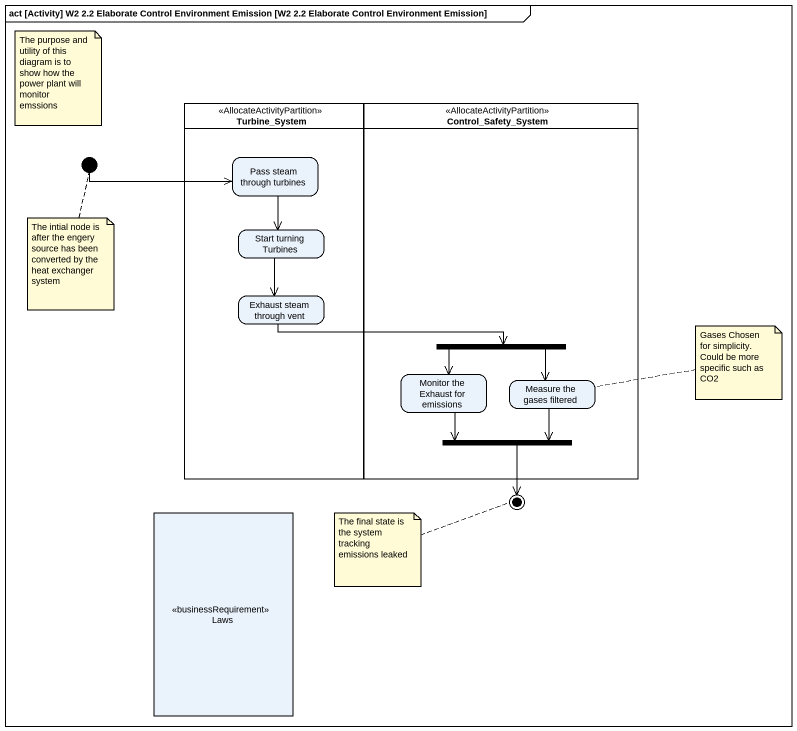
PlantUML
@startuml
mainframe act [Activity] W2 2.2 Elaborate Control Environment Emission [W2 2.2 Elaborate Control Environment Emission]
hide empty description
state Turbine_System <<AllocateActivityPartition>> {
  state "Pass steam through turbines" as Pass_steam_through_turbines
  state "Start turning Turbines" as Start_turning_Turbines
  state "Exhaust steam through vent" as Exhaust_steam_through_vent
}
state Control_Safety_System <<AllocateActivityPartition>> {
  state fork1 <<fork>>
  state "Monitor the Exhaust for emissions" as Monitor_the_Exhaust_for
  state "Measure the gases filtered" as Measure_the_gases_filtered
  state fork2 <<join>>
}
state initial1 <<start>>
state final1 <<end>>
state Laws <<businessRequirement>>
initial1 -right-> Pass_steam_through_turbines
Pass_steam_through_turbines --> Start_turning_Turbines
Start_turning_Turbines --> Exhaust_steam_through_vent
Exhaust_steam_through_vent -right-> fork1
fork1 --> Monitor_the_Exhaust_for
fork1 --> Measure_the_gases_filtered
Monitor_the_Exhaust_for --> fork2
Measure_the_gases_filtered --> fork2
fork2 --> final1
note as N1
  The purpose and utility of this diagram is to show how the power plant will monitor emssions
end note
note bottom of initial1 : The intial node is after the engery source has been converted by the heat exchanger system
note right of Measure_the_gases_filtered : Gases Chosen for simplicity. Could be more specific such as CO2
note left of final1 : The final state is the system tracking emissions leaked
@enduml
